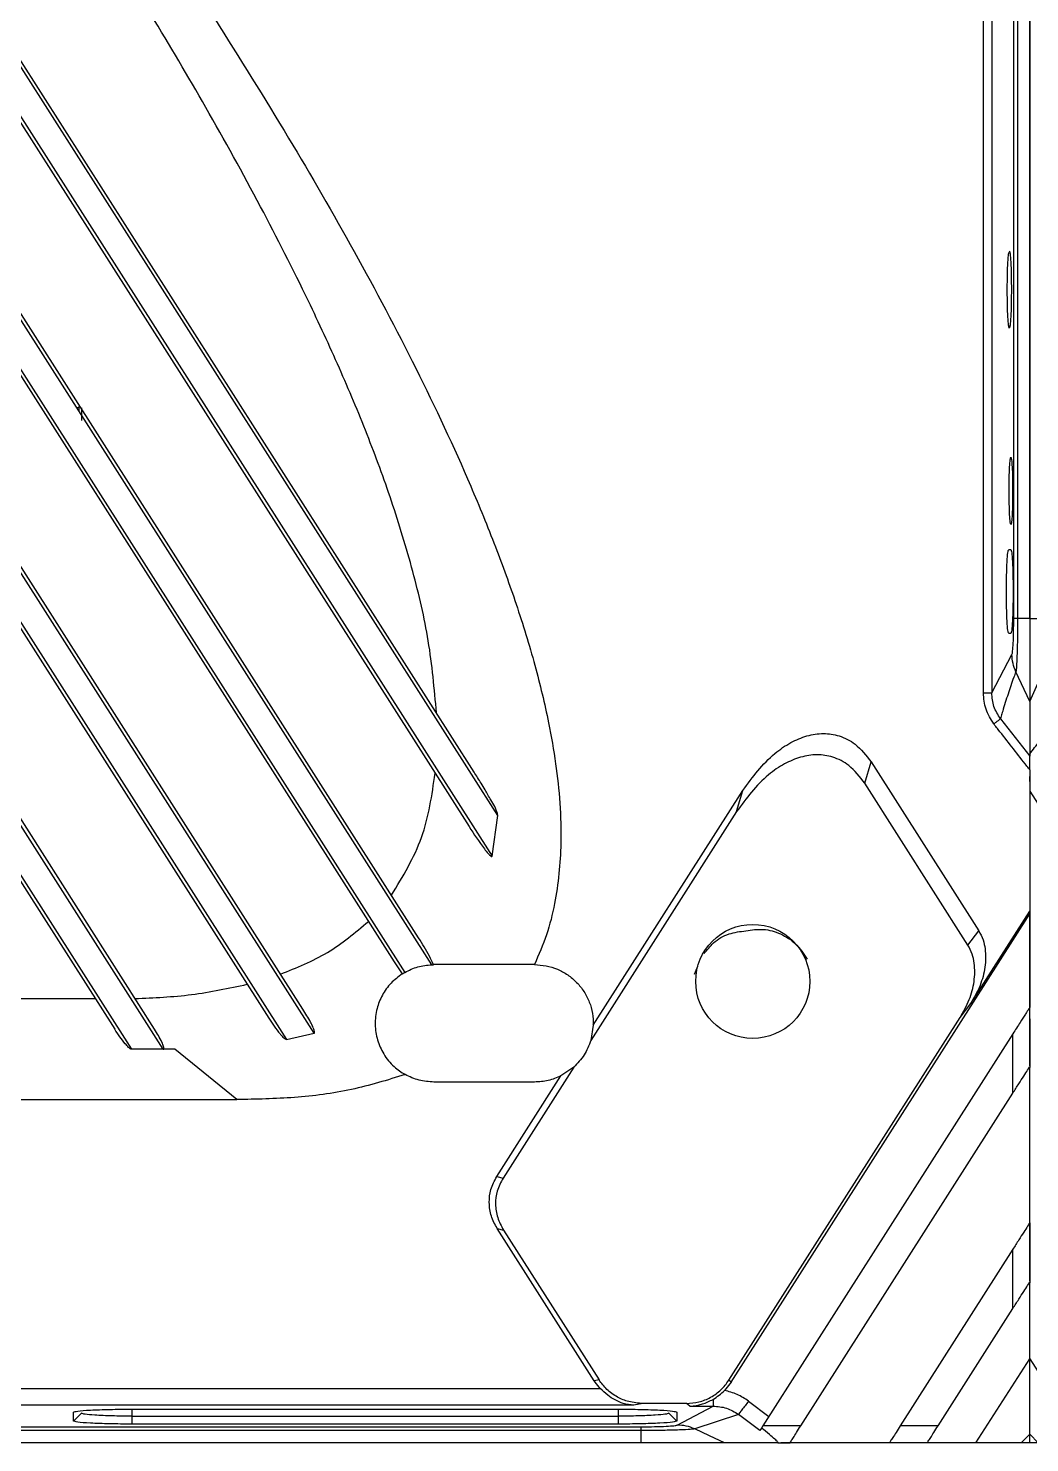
# Model space of a CAD drawing. Header units: millimetres. Extents: x 620 to 19791, y 2539 to 6969.
# Drawn here: x 17267.3 to 17327, y 3799.1 to 3883.4 of the extents above; entities that cross this region are included whole.
import ezdxf

# ---------------------------------------------------------------- set-up
doc = ezdxf.new("R2010")
doc.units = ezdxf.units.MM

# ---------------------------------------------------------------- blocks, each defined once
blk = doc.blocks.new('tugj')
at = {"color": 7, "linetype": 'Continuous', "lineweight": 25}
for p, q in [((12604.593, 4868.257), (12604.593, 5107.475)), ((12604.818, 5107.475), (12604.818, 4868.257)), ((12605.543, 5107.475), (12605.543, 4868.256)), ((12605.543, 4868.256), (12605.543, 5107.475)), ((12573.849, 4856.515), (12458.752, 5037.182)), ((12572.439, 4859.101), (12458.921, 5037.289)), ((12458.752, 5034.204), (12573.505, 4854.078)), ((12458.583, 5034.096), (12572.139, 4855.849)), ((12569.916, 4847.613), (12458.752, 5022.106)), ((12569.135, 4849.211), (12458.921, 5022.214)), ((12458.583, 5019.021), (12567.675, 4847.782)), ((12458.752, 5019.128), (12568.31, 4847.157)), ((12562.917, 4843.525), (12458.752, 5007.031)), ((12562.242, 4844.956), (12458.921, 5007.138)), ((12458.583, 5003.946), (12560.205, 4844.431)), ((12458.752, 5004.053), (12561.261, 4843.146)), ((12553.393, 4843.771), (12458.921, 4992.063)), ((12553.917, 4842.572), (12458.751, 4991.955)), ((12458.583, 4988.87), (12551.022, 4843.77)), ((12458.752, 4988.978), (12552.022, 4842.571)), ((12602.781, 4863.817), (12602.781, 4916.815)), ((12603.281, 4916.664), (12603.281, 4863.817)), ((12604.291, 4872.366), (12604.422, 4872.366)), ((12604.818, 4868.257), (12604.593, 4868.257)), ((12605.543, 4868.256), (12604.818, 4868.257)), ((12605.543, 4868.256), (12606.268, 4868.257)), ((12604.422, 4867.366), (12604.291, 4867.366)), ((12603.281, 4863.817), (12604.488, 4866.115)), ((12605.543, 4863.305), (12604.719, 4865.075)), ((12602.781, 4863.817), (12603.281, 4863.817)), ((12603.804, 4862.275), (12605.543, 4860.039)), ((12595.713, 4858.431), (12596.09, 4859.7)), ((12596.09, 4859.7), (12602.504, 4849.632)), ((12605.543, 4859.237), (12605.543, 4850.811)), ((12605.543, 4858.536), (12605.543, 4858.824)), ((12579.541, 4844.013), (12588.457, 4858.008)), ((12588.08, 4856.738), (12588.457, 4858.008)), ((12601.859, 4848.783), (12595.713, 4858.431)), ((12605.543, 4857.965), (12609.301, 4852.065)), ((12573.505, 4854.078), (12573.849, 4856.515)), ((12588.08, 4856.738), (12579.393, 4843.102)), ((12587.759, 4822.734), (12605.543, 4850.649)), ((12602.036, 4845.307), (12605.543, 4850.811)), ((12605.543, 4850.811), (12605.543, 4850.649)), ((12605.543, 4850.649), (12605.543, 4845.065)), ((12605.543, 4844.379), (12605.543, 4850.636)), ((12601.859, 4848.783), (12602.504, 4849.632)), ((12567.675, 4847.782), (12568.158, 4847.065)), ((12576.031, 4847.616), (12570.028, 4847.616)), ((12585.569, 4847.045), (12585.768, 4847.53)), ((12549.875, 4845.57), (12542.643, 4845.57)), ((12601.391, 4844.458), (12602.036, 4845.307)), ((12587.619, 4822.839), (12601.391, 4844.458)), ((12579.541, 4844.013), (12579.393, 4843.102)), ((12605.543, 4844.379), (12605.543, 4841.529)), ((12605.543, 4841.587), (12605.543, 4844.379)), ((12561.261, 4843.146), (12562.917, 4843.525)), ((12604.543, 4843.495), (12589.648, 4820.116)), ((12604.543, 4839.959), (12604.543, 4843.495)), ((12553.917, 4842.572), (12552.022, 4842.571)), ((12554.157, 4842.571), (12553.917, 4842.572)), ((12554.615, 4842.571), (12554.157, 4842.571)), ((12558.305, 4839.57), (12554.615, 4842.571)), ((12578.377, 4841.507), (12574.161, 4834.89)), ((12578.377, 4841.507), (12577.614, 4840.988)), ((12605.543, 4841.587), (12605.543, 4841.492)), ((12605.543, 4832.223), (12605.543, 4841.529)), ((12605.543, 4831.537), (12605.543, 4841.492)), ((12576.043, 4840.616), (12570.043, 4840.616)), ((12573.786, 4834.98), (12577.614, 4840.988)), ((12484.374, 4839.57), (12558.305, 4839.57)), ((12591.901, 4820.116), (12604.543, 4839.959)), ((12573.786, 4834.98), (12574.161, 4834.89)), ((12579.596, 4822.809), (12573.814, 4831.886)), ((12573.814, 4831.886), (12574.188, 4831.796)), ((12574.188, 4831.796), (12579.881, 4822.861)), ((12605.543, 4832.223), (12605.543, 4828.687)), ((12605.543, 4828.745), (12605.543, 4831.537)), ((12604.543, 4830.653), (12597.829, 4820.116)), ((12604.543, 4827.117), (12604.543, 4830.653)), ((12605.543, 4828.745), (12605.543, 4828.651)), ((12605.543, 4824.116), (12605.543, 4828.687)), ((12605.543, 4824.116), (12605.543, 4828.651)), ((12600.082, 4820.116), (12604.543, 4827.117)), ((12602.343, 4819.116), (12605.543, 4824.116)), ((12605.543, 4819.616), (12605.543, 4824.116)), ((12605.543, 4824.116), (12608.743, 4819.116)), ((12579.881, 4822.861), (12579.596, 4822.809)), ((12579.956, 4822.351), (12579.596, 4822.809)), ((12587.759, 4822.734), (12587.357, 4822.232)), ((12587.759, 4822.734), (12587.619, 4822.839)), ((12481.129, 4822.351), (12579.956, 4822.351)), ((12581.947, 4821.353), (12479.138, 4821.353)), ((12548.568, 4820.408), (12548.568, 4820.932)), ((12548.568, 4820.408), (12549.043, 4820.882)), ((12552.043, 4821.114), (12581.042, 4821.114)), ((12582.501, 4821.455), (12581.947, 4821.353)), ((12585.091, 4821.455), (12582.501, 4821.455)), ((12584.043, 4820.882), (12584.517, 4820.408)), ((12584.517, 4820.932), (12584.517, 4820.408)), ((12584.544, 4820.17), (12586.674, 4821.3)), ((12585.298, 4821.3), (12585.091, 4821.455)), ((12585.298, 4821.3), (12586.674, 4821.3)), ((12588.791, 4821.592), (12590.005, 4820.676)), ((12538.836, 4820.065), (12582.402, 4820.065)), ((12552.043, 4820.7), (12581.043, 4820.7)), ((12552.043, 4820.699), (12552.043, 4820.226)), ((12581.042, 4820.226), (12552.043, 4820.226)), ((12581.042, 4820.226), (12581.043, 4820.699)), ((12582.402, 4819.841), (12582.402, 4820.065)), ((12588.193, 4820.799), (12585.583, 4819.939)), ((12589.469, 4819.834), (12588.192, 4820.799)), ((12589.568, 4819.99), (12589.469, 4819.835)), ((12589.648, 4820.116), (12589.568, 4819.99)), ((12591.901, 4820.116), (12589.648, 4820.116)), ((12600.082, 4820.116), (12597.829, 4820.116)), ((12582.402, 4819.841), (12538.836, 4819.841)), ((12582.402, 4819.116), (12582.402, 4819.841)), ((12605.043, 4819.116), (12605.543, 4819.616)), ((12605.543, 4819.116), (12605.543, 4819.616)), ((12605.543, 4819.616), (12606.043, 4819.116)), ((12582.402, 4819.116), (12538.836, 4819.116)), ((12590.543, 4819.116), (12591.264, 4819.116)), ((12591.264, 4819.116), (12590.718, 4819.116)), ((12597.192, 4819.116), (12591.264, 4819.116)), ((12599.445, 4819.116), (12597.192, 4819.116)), ((12602.343, 4819.116), (12599.445, 4819.116)), ((12605.043, 4819.116), (12602.343, 4819.116)), ((12606.043, 4819.116), (12605.043, 4819.116))]:
    blk.add_line(p, q, dxfattribs=at)
at = {"color": 8, "linetype": 'Continuous', "lineweight": 25}
for p, q in [((12552.042, 4821.114), (12552.043, 4820.7)), ((12581.043, 4820.7), (12581.043, 4821.114))]:
    blk.add_line(p, q, dxfattribs=at)
at = {"color": 7, "linetype": 'Continuous', "lineweight": 25, "flags": 128}
for points in [[(12605.542, 4863.305), (12605.954, 4864.19), (12606.366, 4865.075)], [(12587.354, 4819.115), (12586.468, 4819.527), (12585.583, 4819.939)]]:
    blk.add_lwpolyline(points, dxfattribs=at)
at = {"color": 7, "linetype": 'Continuous', "lineweight": 25}
blk.add_circle((12589.043, 4846.616), 3.4, dxfattribs=at)
for points, knots in [([(12570.198, 4862.619), (12570.069, 4864.056), (12569.814, 4866.904), (12568.816, 4871.116), (12567.57, 4875.218), (12566.084, 4879.254), (12564.419, 4883.224), (12562.316, 4887.757), (12559.678, 4892.952), (12556.535, 4898.636), (12553.151, 4904.379), (12550.804, 4908.112), (12549.594, 4910.036)], [0, 0, 0, 0, 0.082893, 0.164199, 0.248341, 0.329369, 0.411417, 0.49587, 0.616703, 0.746397, 0.869316, 1, 1, 1, 1]), ([(12556.973, 4904.036), (12558.46, 4901.664), (12561.331, 4897.086), (12565.345, 4890.124), (12569.012, 4883.227), (12571.774, 4877.331), (12573.7, 4872.62), (12574.99, 4869.063), (12576.067, 4865.564), (12576.836, 4862.383), (12577.318, 4859.636), (12577.577, 4857.236), (12577.655, 4854.442), (12577.4, 4851.798), (12576.798, 4849.379), (12576.287, 4848.204), (12576.031, 4847.616)], [0, 0, 0, 0, 0.136796, 0.26403, 0.392617, 0.518444, 0.581994, 0.641239, 0.703307, 0.760788, 0.801048, 0.839503, 0.87864, 0.937501, 0.968675, 1, 1, 1, 1]), ([(12604.329, 4885.566), (12604.314, 4885.601), (12604.282, 4885.67), (12604.242, 4886.199), (12604.215, 4886.956), (12604.206, 4887.855), (12604.215, 4888.761), (12604.242, 4889.516), (12604.274, 4889.987), (12604.298, 4890.051), (12604.305, 4890.072)], [0, 0, 0, 0, 0.13432, 0.267816, 0.400285, 0.534044, 0.667719, 0.800888, 0.935788, 1, 1, 1, 1]), ([(12604.329, 4890.165), (12604.345, 4890.13), (12604.377, 4890.061), (12604.417, 4889.532), (12604.443, 4888.775), (12604.453, 4887.875), (12604.444, 4886.972), (12604.417, 4886.208), (12604.377, 4885.672), (12604.345, 4885.601), (12604.329, 4885.566)], [0, 0, 0, 0, 0.125437, 0.250107, 0.373815, 0.498729, 0.623565, 0.747927, 0.873908, 1, 1, 1, 1]), ([(12548.843, 4880.816), (12548.843, 4880.822), (12548.845, 4880.836), (12548.861, 4880.859), (12548.88, 4880.863), (12548.893, 4880.866)], [0, 0, 0, 0, 0.199937, 0.440958, 1, 1, 1, 1]), ([(12548.893, 4880.866), (12548.893, 4880.852), (12548.893, 4880.825), (12548.893, 4880.711), (12548.893, 4880.616), (12548.893, 4880.608)], [0, 0, 0, 0, 0.478923, 0.957847, 1, 1, 1, 1]), ([(12549.043, 4880.81), (12549.043, 4880.808), (12549.043, 4880.788), (12549.043, 4880.638), (12549.043, 4880.382), (12549.043, 4880.171), (12549.043, 4880.066)], [0, 0, 0, 0, 0.028218, 0.352147, 0.676076, 1, 1, 1, 1]), ([(12604.422, 4873.866), (12604.408, 4873.896), (12604.381, 4873.956), (12604.346, 4874.417), (12604.323, 4875.074), (12604.314, 4875.857), (12604.322, 4876.642), (12604.346, 4877.311), (12604.375, 4877.682), (12604.401, 4877.844), (12604.415, 4877.858), (12604.422, 4877.865)], [0, 0, 0, 0, 0.1254407, 0.2498295, 0.3736033, 0.498413, 0.6231396, 0.7475592, 0.8732436, 0.9360892, 1, 1, 1, 1]), ([(12604.422, 4877.865), (12604.436, 4877.835), (12604.463, 4877.775), (12604.498, 4877.314), (12604.521, 4876.657), (12604.53, 4875.874), (12604.522, 4875.09), (12604.498, 4874.42), (12604.469, 4874.049), (12604.443, 4873.887), (12604.429, 4873.873), (12604.422, 4873.866)], [0, 0, 0, 0, 0.125441, 0.24983, 0.373603, 0.498413, 0.62314, 0.747559, 0.873244, 0.936089, 1, 1, 1, 1]), ([(12604.291, 4867.366), (12604.274, 4867.403), (12604.24, 4867.479), (12604.196, 4868.054), (12604.167, 4868.877), (12604.157, 4869.855), (12604.167, 4870.836), (12604.195, 4871.668), (12604.239, 4872.251), (12604.274, 4872.327), (12604.291, 4872.366)], [0, 0, 0, 0, 0.125478, 0.250135, 0.373822, 0.498716, 0.623532, 0.747873, 0.873842, 1, 1, 1, 1]), ([(12604.422, 4872.366), (12604.439, 4872.328), (12604.473, 4872.252), (12604.517, 4871.677), (12604.546, 4870.854), (12604.556, 4869.876), (12604.546, 4868.894), (12604.518, 4868.063), (12604.474, 4867.48), (12604.439, 4867.404), (12604.422, 4867.366)], [0, 0, 0, 0, 0.1255, 0.250161, 0.373853, 0.498751, 0.623571, 0.747916, 0.873887, 1, 1, 1, 1]), ([(12604.488, 4866.115), (12604.502, 4866.162), (12604.529, 4866.257), (12604.564, 4866.755), (12604.588, 4867.444), (12604.591, 4867.986), (12604.593, 4868.257)], [0, 0, 0, 0, 0.24813, 0.497846, 0.748652, 1, 1, 1, 1]), ([(12604.818, 4868.257), (12604.817, 4868.048), (12604.816, 4867.769), (12604.813, 4867.38), (12604.81, 4866.842), (12604.796, 4866.414), (12604.788, 4866.133), (12604.788, 4866.122), (12604.787, 4866.084), (12604.779, 4865.804), (12604.758, 4865.318), (12604.733, 4865.16), (12604.719, 4865.075)], [0, 0, 0, 0, 0.134202, 0.178889, 0.257542, 0.496727, 0.497017, 0.499311, 0.505691, 0.529846, 0.746293, 1, 1, 1, 1]), ([(12605.543, 4868.256), (12605.543, 4867.679), (12605.543, 4866.486), (12605.543, 4864.908), (12605.543, 4863.728), (12605.543, 4863.443), (12605.543, 4863.305)], [0, 0, 0, 0, 0.2418251, 0.5000001, 0.7581754, 1, 1, 1, 1]), ([(12604.719, 4865.075), (12604.653, 4865.241), (12604.52, 4865.575), (12604.498, 4865.934), (12604.488, 4866.115)], [0, 0, 0, 0, 0.496928, 1, 1, 1, 1]), ([(12604.719, 4865.075), (12604.719, 4865.075), (12604.719, 4865.074), (12604.718, 4865.073), (12604.716, 4865.066), (12604.675, 4864.968), (12604.633, 4864.851), (12604.479, 4864.429), (12604.252, 4863.761), (12604.007, 4862.979), (12603.863, 4862.477), (12603.819, 4862.327), (12603.804, 4862.276)], [0, 0, 0, 0, 0.0000599, 0.0005924, 0.0021256, 0.0080216, 0.1249475, 0.1400318, 0.4999325, 0.8544145, 0.9504011, 1, 1, 1, 1]), ([(12603.407, 4861.969), (12603.226, 4862.254), (12602.867, 4862.819), (12602.81, 4863.486), (12602.781, 4863.817)], [0, 0, 0, 0, 0.504618, 1, 1, 1, 1]), ([(12603.804, 4862.275), (12603.653, 4862.51), (12603.35, 4862.981), (12603.304, 4863.538), (12603.281, 4863.817)], [0, 0, 0, 0, 0.499779, 1, 1, 1, 1]), ([(12605.543, 4863.305), (12605.543, 4862.758), (12605.543, 4862.118), (12605.543, 4861.299), (12605.543, 4860.756), (12605.543, 4860.308), (12605.543, 4860.039)], [0, 0, 0, 0, 0.5035524, 0.5890868, 0.752664, 1, 1, 1, 1]), ([(12603.407, 4861.969), (12603.454, 4862.005), (12603.552, 4862.081), (12603.68, 4862.18), (12603.773, 4862.252), (12603.794, 4862.268), (12603.804, 4862.275)], [0, 0, 0, 0, 0.243209, 0.50251, 0.760426, 1, 1, 1, 1]), ([(12588.457, 4858.008), (12589.038, 4858.799), (12589.848, 4859.902), (12591.266, 4860.866), (12592.245, 4861.286), (12593.236, 4861.446), (12594.24, 4861.291), (12595.289, 4860.754), (12595.799, 4860.082), (12596.09, 4859.7)], [0, 0, 0, 0, 0.305861, 0.426069, 0.53517, 0.639122, 0.737723, 0.850589, 1, 1, 1, 1]), ([(12605.545, 4859.237), (12605.545, 4859.237), (12605.545, 4859.237), (12605.544, 4859.238), (12605.543, 4859.24), (12605.537, 4859.247), (12605.515, 4859.275), (12605.427, 4859.388), (12605.076, 4859.835), (12604.474, 4860.602), (12603.873, 4861.369), (12603.522, 4861.818), (12603.436, 4861.931), (12603.414, 4861.959), (12603.409, 4861.966), (12603.408, 4861.968), (12603.407, 4861.969), (12603.407, 4861.969), (12603.407, 4861.969), (12603.407, 4861.969), (12603.407, 4861.969)], [0, 0, 0, 0, 0.000017, 0.000158, 0.000557, 0.002089, 0.008066, 0.031682, 0.125575, 0.499987, 0.874962, 0.968717, 0.99216, 0.998026, 0.999495, 0.999865, 0.99996, 0.999986, 0.999991, 1, 1, 1, 1]), ([(12595.713, 4858.431), (12595.422, 4858.813), (12594.911, 4859.485), (12593.863, 4860.022), (12592.859, 4860.177), (12591.868, 4860.017), (12590.889, 4859.597), (12589.471, 4858.633), (12588.661, 4857.53), (12588.08, 4856.738)], [0, 0, 0, 0, 0.149411, 0.262277, 0.360828, 0.464831, 0.573878, 0.69414, 1, 1, 1, 1]), ([(12605.543, 4859.237), (12605.543, 4859.332), (12605.543, 4859.513), (12605.543, 4859.761), (12605.543, 4859.927), (12605.543, 4860.015), (12605.543, 4860.031), (12605.543, 4860.039)], [0, 0, 0, 0, 0.286045, 0.548341, 0.786212, 0.89682, 1, 1, 1, 1]), ([(12567.514, 4851.756), (12568.193, 4852.875), (12569.555, 4855.121), (12569.928, 4857.722), (12570.116, 4859.026)], [0, 0, 0, 0, 0.498407, 1, 1, 1, 1]), ([(12573.849, 4856.515), (12573.843, 4856.55), (12573.78, 4856.882), (12573.457, 4857.373), (12573.134, 4857.972), (12572.799, 4858.527), (12572.579, 4858.878), (12572.439, 4859.101)], [0, 0, 0, 0, 0.036245, 0.341811, 0.579606, 0.731577, 1, 1, 1, 1]), ([(12605.543, 4858.337), (12605.543, 4858.313), (12605.542, 4858.267), (12605.542, 4858.204), (12605.542, 4858.151), (12605.542, 4858.108), (12605.543, 4858.061), (12605.542, 4858.014), (12605.542, 4857.973), (12605.543, 4857.967), (12605.543, 4857.965)], [0, 0, 0, 0, 0.159179, 0.298356, 0.417587, 0.516965, 0.596653, 0.757595, 0.888693, 1, 1, 1, 1]), ([(12572.139, 4855.849), (12572.432, 4855.398), (12572.791, 4854.844), (12573.234, 4854.284), (12573.365, 4854.141), (12573.421, 4854.093), (12573.438, 4854.078), (12573.449, 4854.071), (12573.46, 4854.065), (12573.476, 4854.063), (12573.491, 4854.068), (12573.5, 4854.074), (12573.505, 4854.078)], [0, 0, 0, 0, 0.708053, 0.86974, 0.942756, 0.962417, 0.968449, 0.97195, 0.979494, 0.985555, 0.992115, 1, 1, 1, 1]), ([(12560.908, 4847.05), (12561.865, 4847.435), (12563.776, 4848.203), (12565.354, 4849.528), (12566.141, 4850.189)], [0, 0, 0, 0, 0.500808, 1, 1, 1, 1]), ([(12586.148, 4848.274), (12586.324, 4848.499), (12586.717, 4849.005), (12587.602, 4849.507), (12588.295, 4849.593), (12588.635, 4849.635)], [0, 0, 0, 0, 0.289944, 0.651682, 1, 1, 1, 1]), ([(12588.635, 4849.635), (12588.981, 4849.687), (12589.679, 4849.79), (12590.722, 4849.49), (12591.659, 4848.889), (12592.069, 4848.268), (12592.278, 4847.951)], [0, 0, 0, 0, 0.2414894, 0.486466, 0.7381164, 1, 1, 1, 1]), ([(12602.504, 4849.632), (12602.6, 4849.456), (12602.784, 4849.116), (12602.934, 4848.378), (12602.912, 4847.449), (12602.621, 4846.335), (12602.235, 4845.657), (12602.036, 4845.307)], [0, 0, 0, 0, 0.1312497, 0.2526204, 0.4894173, 0.7361352, 1, 1, 1, 1]), ([(12570.027, 4847.615), (12569.946, 4847.782), (12569.681, 4848.333), (12569.359, 4848.851), (12569.135, 4849.211)], [0, 0, 0, 0, 0.304332, 1, 1, 1, 1]), ([(12601.391, 4844.458), (12601.591, 4844.808), (12601.976, 4845.486), (12602.267, 4846.6), (12602.289, 4847.529), (12602.139, 4848.267), (12601.955, 4848.606), (12601.859, 4848.783)], [0, 0, 0, 0, 0.263801, 0.510583, 0.747381, 0.868749, 1, 1, 1, 1]), ([(12568.158, 4847.065), (12567.924, 4846.89), (12567.453, 4846.539), (12566.944, 4845.814), (12566.608, 4844.973), (12566.5, 4844.052), (12566.644, 4843.119), (12567.031, 4842.255), (12567.601, 4841.54), (12568.102, 4841.213), (12568.328, 4841.064)], [0, 0, 0, 0, 0.1206653, 0.2429403, 0.3620159, 0.4949632, 0.6247911, 0.7515228, 0.8876471, 1, 1, 1, 1]), ([(12568.158, 4847.065), (12568.168, 4847.071), (12568.186, 4847.083), (12568.227, 4847.107), (12568.268, 4847.132), (12568.297, 4847.149), (12568.31, 4847.157)], [0, 0, 0, 0, 0.2860127, 0.5480277, 0.7860246, 1, 1, 1, 1]), ([(12568.31, 4847.157), (12568.564, 4847.281), (12569.072, 4847.531), (12569.635, 4847.586), (12569.916, 4847.613)], [0, 0, 0, 0, 0.499999, 1, 1, 1, 1]), ([(12569.916, 4847.613), (12569.935, 4847.614), (12569.974, 4847.615), (12570.009, 4847.615), (12570.027, 4847.615)], [0, 0, 0, 0, 0.499988, 1, 1, 1, 1]), ([(12576.031, 4847.616), (12576.265, 4847.603), (12576.733, 4847.577), (12577.407, 4847.362), (12578.027, 4847.028), (12578.566, 4846.574), (12579.006, 4846.023), (12579.324, 4845.395), (12579.521, 4844.715), (12579.534, 4844.247), (12579.541, 4844.013)], [0, 0, 0, 0, 0.125001, 0.25, 0.375, 0.5, 0.624999, 0.750001, 0.875001, 1, 1, 1, 1]), ([(12552.235, 4845.589), (12553.362, 4845.641), (12555.614, 4845.744), (12557.82, 4846.212), (12558.922, 4846.446)], [0, 0, 0, 0, 0.500296, 1, 1, 1, 1]), ([(12560.205, 4844.431), (12560.418, 4844.104), (12560.664, 4843.727), (12560.993, 4843.358), (12561.105, 4843.227), (12561.204, 4843.176), (12561.261, 4843.146)], [0, 0, 0, 0, 0.695429, 0.80381, 0.886324, 1, 1, 1, 1]), ([(12562.917, 4843.525), (12562.922, 4843.533), (12562.932, 4843.547), (12562.94, 4843.582), (12562.917, 4843.713), (12562.83, 4843.916), (12562.607, 4844.365), (12562.399, 4844.702), (12562.242, 4844.956)], [0, 0, 0, 0, 0.017243, 0.03182, 0.064742, 0.261658, 0.443604, 1, 1, 1, 1]), ([(12605.543, 4845.065), (12605.539, 4845.06), (12605.533, 4845.05), (12605.481, 4844.968), (12605.399, 4844.84), (12605.237, 4844.585), (12604.947, 4844.131), (12604.689, 4843.725), (12604.543, 4843.495)], [0, 0, 0, 0, 0.07756, 0.161491, 0.258163, 0.371519, 0.644888, 1, 1, 1, 1]), ([(12552.022, 4842.571), (12552.012, 4842.573), (12551.944, 4842.587), (12551.82, 4842.715), (12551.472, 4843.083), (12551.22, 4843.469), (12551.022, 4843.77)], [0, 0, 0, 0, 0.0197036, 0.130081, 0.3196799, 1, 1, 1, 1]), ([(12553.917, 4842.572), (12553.924, 4842.575), (12553.935, 4842.578), (12553.945, 4842.589), (12553.952, 4842.6), (12553.96, 4842.652), (12553.922, 4842.787), (12553.757, 4843.182), (12553.552, 4843.514), (12553.393, 4843.771)], [0, 0, 0, 0, 0.01693, 0.024263, 0.031362, 0.045218, 0.13891, 0.335372, 1, 1, 1, 1]), ([(12605.579, 4844.333), (12605.571, 4844.344), (12605.547, 4844.373), (12605.545, 4844.377), (12605.543, 4844.379)], [0, 0, 0, 0, 0.360412, 1, 1, 1, 1]), ([(12579.393, 4843.102), (12579.278, 4842.802), (12579.049, 4842.2), (12578.601, 4841.738), (12578.377, 4841.507)], [0, 0, 0, 0, 0.5, 1, 1, 1, 1]), ([(12568.328, 4841.064), (12567.268, 4840.736), (12565.117, 4840.068), (12561.734, 4839.638), (12559.449, 4839.593), (12558.305, 4839.57)], [0, 0, 0, 0, 0.326495, 0.662815, 1, 1, 1, 1]), ([(12570.043, 4840.616), (12569.742, 4840.635), (12569.142, 4840.674), (12568.599, 4840.934), (12568.328, 4841.064)], [0, 0, 0, 0, 0.499998, 1, 1, 1, 1]), ([(12604.543, 4839.959), (12604.66, 4840.145), (12604.879, 4840.49), (12605.181, 4840.964), (12605.393, 4841.286), (12605.494, 4841.464), (12605.536, 4841.521), (12605.54, 4841.526), (12605.543, 4841.529)], [0, 0, 0, 0, 0.286641, 0.534247, 0.75949, 0.869906, 0.932849, 1, 1, 1, 1]), ([(12577.614, 4840.988), (12577.363, 4840.88), (12576.861, 4840.664), (12576.315, 4840.632), (12576.043, 4840.616)], [0, 0, 0, 0, 0.499997, 1, 1, 1, 1]), ([(12573.814, 4831.886), (12573.682, 4832.129), (12573.422, 4832.611), (12573.314, 4833.422), (12573.396, 4834.244), (12573.653, 4834.728), (12573.786, 4834.98)], [0, 0, 0, 0, 0.252232, 0.500886, 0.739974, 1, 1, 1, 1]), ([(12574.161, 4834.89), (12574.027, 4834.638), (12573.771, 4834.155), (12573.689, 4833.332), (12573.797, 4832.522), (12574.057, 4832.039), (12574.188, 4831.796)], [0, 0, 0, 0, 0.26002, 0.499107, 0.747695, 1, 1, 1, 1]), ([(12605.543, 4832.223), (12605.54, 4832.221), (12605.536, 4832.216), (12605.494, 4832.159), (12605.393, 4831.98), (12605.181, 4831.658), (12604.879, 4831.185), (12604.66, 4830.839), (12604.543, 4830.653)], [0, 0, 0, 0, 0.067143, 0.130097, 0.240509, 0.465752, 0.713364, 1, 1, 1, 1]), ([(12604.543, 4827.117), (12604.66, 4827.303), (12604.879, 4827.648), (12605.181, 4828.122), (12605.393, 4828.444), (12605.494, 4828.622), (12605.536, 4828.679), (12605.54, 4828.684), (12605.543, 4828.687)], [0, 0, 0, 0, 0.286637, 0.534245, 0.759489, 0.869905, 0.932849, 1, 1, 1, 1]), ([(12582.501, 4821.455), (12582.214, 4821.476), (12581.688, 4821.516), (12580.953, 4821.823), (12580.332, 4822.255), (12580.027, 4822.664), (12579.881, 4822.861)], [0, 0, 0, 0, 0.277029, 0.508293, 0.763257, 1, 1, 1, 1]), ([(12585.091, 4821.455), (12585.342, 4821.472), (12585.844, 4821.507), (12586.545, 4821.802), (12587.171, 4822.234), (12587.469, 4822.638), (12587.619, 4822.839)], [0, 0, 0, 0, 0.250016, 0.500641, 0.750708, 1, 1, 1, 1]), ([(12581.947, 4821.353), (12581.736, 4821.377), (12581.361, 4821.419), (12580.84, 4821.645), (12580.38, 4821.943), (12580.101, 4822.212), (12579.956, 4822.351)], [0, 0, 0, 0, 0.30278, 0.537154, 0.759999, 1, 1, 1, 1]), ([(12585.298, 4821.3), (12585.547, 4821.324), (12586.015, 4821.37), (12586.465, 4821.595), (12586.674, 4821.701)], [0, 0, 0, 0, 0.53292, 1, 1, 1, 1]), ([(12586.674, 4821.701), (12586.798, 4821.779), (12587.036, 4821.928), (12587.253, 4822.134), (12587.357, 4822.232)], [0, 0, 0, 0, 0.519569, 1, 1, 1, 1]), ([(12586.674, 4821.701), (12586.674, 4821.643), (12586.674, 4821.527), (12586.674, 4821.405), (12586.674, 4821.324), (12586.674, 4821.308), (12586.674, 4821.3)], [0, 0, 0, 0, 0.260274, 0.517639, 0.765872, 1, 1, 1, 1]), ([(12588.791, 4821.592), (12588.57, 4821.739), (12588.128, 4822.033), (12587.614, 4822.166), (12587.357, 4822.232)], [0, 0, 0, 0, 0.5, 1, 1, 1, 1]), ([(12548.568, 4820.932), (12548.62, 4820.955), (12548.726, 4821.003), (12549.524, 4821.064), (12550.685, 4821.106), (12551.594, 4821.111), (12552.043, 4821.114)], [0, 0, 0, 0, 0.246566, 0.499972, 0.753362, 1, 1, 1, 1]), ([(12552.043, 4820.7), (12551.836, 4820.7), (12551.436, 4820.7), (12550.858, 4820.711), (12550.315, 4820.73), (12549.722, 4820.762), (12549.38, 4820.792), (12549.209, 4820.82), (12549.087, 4820.844), (12549.062, 4820.865), (12549.043, 4820.882)], [0, 0, 0, 0, 0.131662, 0.254719, 0.383634, 0.523623, 0.751555, 0.77806, 0.82838, 1, 1, 1, 1]), ([(12581.042, 4821.114), (12581.491, 4821.111), (12582.4, 4821.106), (12583.561, 4821.064), (12584.359, 4821.003), (12584.465, 4820.955), (12584.517, 4820.932)], [0, 0, 0, 0, 0.246602, 0.499981, 0.753395, 1, 1, 1, 1]), ([(12584.043, 4820.882), (12584.023, 4820.865), (12583.998, 4820.844), (12583.876, 4820.82), (12583.702, 4820.792), (12583.356, 4820.762), (12582.764, 4820.73), (12582.223, 4820.711), (12581.648, 4820.7), (12581.249, 4820.7), (12581.043, 4820.7)], [0, 0, 0, 0, 0.170007, 0.221851, 0.251443, 0.47868, 0.617715, 0.74583, 0.869057, 1, 1, 1, 1]), ([(12586.674, 4821.3), (12586.948, 4821.278), (12587.494, 4821.235), (12587.96, 4820.944), (12588.192, 4820.799)], [0, 0, 0, 0, 0.500474, 1, 1, 1, 1]), ([(12588.791, 4821.592), (12588.719, 4821.497), (12588.574, 4821.305), (12588.391, 4821.062), (12588.246, 4820.87), (12588.21, 4820.823), (12588.192, 4820.799)], [0, 0, 0, 0, 0.248699, 0.50006, 0.751338, 1, 1, 1, 1]), ([(12552.043, 4820.226), (12551.594, 4820.228), (12550.685, 4820.234), (12549.524, 4820.276), (12548.726, 4820.337), (12548.62, 4820.384), (12548.568, 4820.408)], [0, 0, 0, 0, 0.2466091, 0.4999589, 0.7533278, 1, 1, 1, 1]), ([(12584.517, 4820.408), (12584.465, 4820.384), (12584.359, 4820.337), (12583.561, 4820.276), (12582.401, 4820.234), (12581.491, 4820.228), (12581.042, 4820.226)], [0, 0, 0, 0, 0.246577, 0.499958, 0.753332, 1, 1, 1, 1]), ([(12582.402, 4820.065), (12582.673, 4820.067), (12583.214, 4820.07), (12583.904, 4820.094), (12584.401, 4820.129), (12584.496, 4820.157), (12584.544, 4820.17)], [0, 0, 0, 0, 0.2513495, 0.502157, 0.7518723, 1, 1, 1, 1]), ([(12585.583, 4819.939), (12585.416, 4820.006), (12585.082, 4820.139), (12584.723, 4820.16), (12584.544, 4820.17)], [0, 0, 0, 0, 0.500002, 1, 1, 1, 1]), ([(12590.543, 4819.116), (12590.547, 4819.118), (12590.556, 4819.123), (12590.524, 4819.165), (12590.458, 4819.234), (12590.31, 4819.373), (12590.013, 4819.63), (12589.728, 4819.861), (12589.568, 4819.99)], [0, 0, 0, 0, 0.089113, 0.179045, 0.279268, 0.389884, 0.658725, 1, 1, 1, 1]), ([(12591.264, 4819.116), (12591.266, 4819.121), (12591.271, 4819.131), (12591.327, 4819.229), (12591.459, 4819.417), (12591.656, 4819.735), (12591.815, 4819.982), (12591.901, 4820.116)], [0, 0, 0, 0, 0.136928, 0.264775, 0.489443, 0.723214, 1, 1, 1, 1]), ([(12597.829, 4820.116), (12597.743, 4819.982), (12597.585, 4819.735), (12597.387, 4819.417), (12597.256, 4819.229), (12597.2, 4819.131), (12597.195, 4819.121), (12597.192, 4819.116)], [0, 0, 0, 0, 0.276786, 0.510558, 0.735225, 0.863061, 1, 1, 1, 1]), ([(12599.445, 4819.116), (12599.447, 4819.121), (12599.452, 4819.131), (12599.509, 4819.229), (12599.64, 4819.417), (12599.838, 4819.735), (12599.996, 4819.982), (12600.082, 4820.116)], [0, 0, 0, 0, 0.136928, 0.264774, 0.489442, 0.723214, 1, 1, 1, 1]), ([(12585.583, 4819.939), (12585.513, 4819.928), (12585.367, 4819.904), (12584.701, 4819.871), (12583.868, 4819.851), (12583.062, 4819.842), (12582.625, 4819.841), (12582.402, 4819.841)], [0, 0, 0, 0, 0.218827, 0.45852, 0.718431, 0.856689, 1, 1, 1, 1]), ([(12587.354, 4819.116), (12587.208, 4819.116), (12586.917, 4819.116), (12585.746, 4819.116), (12584.193, 4819.116), (12582.999, 4819.116), (12582.402, 4819.116)], [0, 0, 0, 0, 0.250369, 0.500035, 0.749708, 1, 1, 1, 1]), ([(12590.543, 4819.116), (12590.28, 4819.116), (12589.752, 4819.116), (12588.874, 4819.116), (12588.073, 4819.116), (12587.539, 4819.116), (12587.354, 4819.116)], [0, 0, 0, 0, 0.247771, 0.497694, 0.825142, 1, 1, 1, 1])]:
    blk.add_open_spline(points, degree=3, knots=knots, dxfattribs=at)
blk.add_open_spline([(12605.542, 4860.174), (12605.737, 4860.427), (12605.931, 4860.681), (12606.125, 4860.934)], degree=3, dxfattribs=at)
blk = doc.blocks.new('*U204')
blk.add_blockref('tugj', (-12530.543, -4991.113))
blk = doc.blocks.new('*U205')
at = {"color": 0, "linetype": 'ByBlock', "lineweight": -2, "transparency": 16777216}
blk.add_blockref('*U204', (0, 0), dxfattribs=at)

msp = doc.modelspace()

# ---------------------------------------------------------------- block references
msp.add_blockref('*U205', (17251.96016, 3971.06063))

doc.saveas('drawing.dxf')
